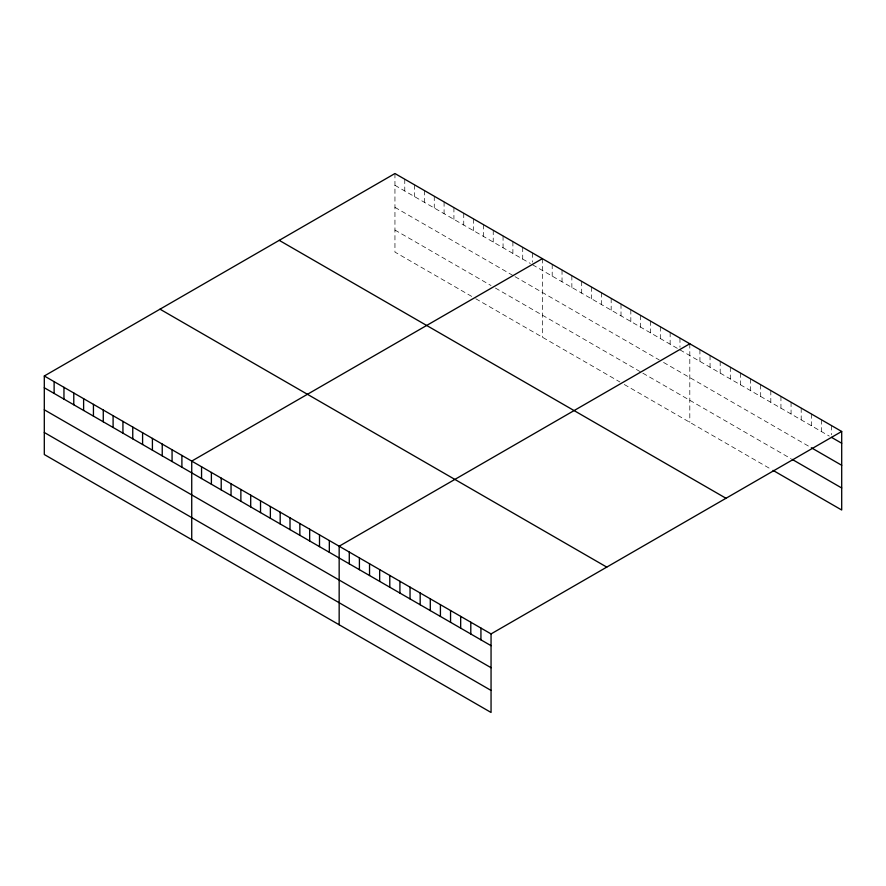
<?xml version="1.0" encoding="UTF-8"?>
<svg xmlns="http://www.w3.org/2000/svg" width="886" height="886" viewBox="0 0 886 886"><rect width="100%" height="100%" fill="white"/><g stroke="black" fill="none" stroke-linecap="round" stroke-linejoin="round"><path stroke-width="0.66" stroke-dasharray="4.43 3.32" d="M394.946 173.534L394.946 252.089L473.578 297.486M394.946 185.307L530.36 263.496M532.541 264.759L677.79 348.608M679.972 349.87L829.318 436.1M394.946 207.346L512.894 275.435M515.076 276.698L659.228 359.926M663.592 362.452L810.192 447.087M394.946 230.05L491.043 285.536M495.418 288.061L640.656 371.91M642.848 373.172L791.065 458.749M475.76 298.748L619.912 381.966M624.276 384.491L770.82 469.093M831.577 425.623L831.577 434.782M821.444 419.776L821.444 431.548M811.321 413.928L811.321 425.701M801.199 408.081L801.199 419.853M791.065 402.233L791.065 414.006M780.943 396.396L780.943 408.158M770.82 390.549L770.82 402.322M760.686 384.701L760.686 396.474M750.564 378.854L750.564 390.626M740.441 373.006L740.441 384.779M730.308 367.158L730.308 378.931M720.185 361.311L720.185 373.084M710.051 355.463L710.051 367.236M699.929 349.616L699.929 361.388M689.806 343.768L689.806 422.323M679.972 338.098L679.972 347.257M670.148 332.427L670.148 344.2M660.314 326.746L660.314 338.518M650.49 321.075L650.49 332.848M640.656 315.405L640.656 327.178M630.832 309.723L630.832 321.496M621.008 304.053L621.008 315.826M611.174 298.383L611.174 310.144M601.35 292.701L601.35 304.474M591.516 287.031L591.516 298.803M581.692 281.349L581.692 293.122M571.858 275.679L571.858 287.452M562.034 270.008L562.034 281.781M552.199 264.327L552.199 276.1M542.376 258.657L542.376 337.201M532.541 252.986L532.541 262.134M522.718 247.305L522.718 259.077M512.894 241.634L512.894 253.407M503.06 235.953L503.06 247.726M493.236 230.282L493.236 242.055M483.402 224.612L483.402 236.385M473.578 218.931L473.578 230.703M463.743 213.26L463.743 225.033M453.92 207.59L453.92 219.363M444.085 201.908L444.085 213.681M434.262 196.238L434.262 208.011M424.427 190.568L424.427 202.329M414.604 184.886L414.604 196.659M404.769 179.216L404.769 190.988"/><path stroke-width="1.33" d="M44.3 375.985L491.054 633.911L491.054 712.466L44.3 454.529L44.3 375.985L394.946 173.534L841.7 431.471L841.7 510.015L773.068 470.388M542.376 258.657L191.73 461.097L191.73 539.652M689.806 343.768L339.161 546.219L339.161 624.763M491.054 633.911L841.7 431.471M831.577 437.396L841.7 443.244M811.321 447.74L841.7 465.283M792.195 459.402L841.7 487.987M279.234 240.35L725.988 498.275M160.012 309.181L606.766 567.106M44.3 387.758L491.054 645.684M44.3 409.786L491.054 667.723M44.3 432.49L491.054 690.427M480.932 628.063L480.932 639.836M470.798 622.216L470.798 633.988M460.676 616.379L460.676 628.152M450.553 610.532L450.553 622.304M440.42 604.684L440.42 616.457M430.297 598.836L430.297 610.609M420.174 592.989L420.174 604.761M410.041 587.141L410.041 598.914M399.918 581.294L399.918 593.066M389.785 575.446L389.785 587.219M379.662 569.598L379.662 581.371M369.54 563.762L369.54 575.523M359.406 557.914L359.406 569.687M349.283 552.067L349.283 563.839M329.326 540.538L329.326 552.31M319.503 534.867L319.503 546.64M309.668 529.197L309.668 540.969M299.845 523.515L299.845 535.288M290.01 517.845L290.01 529.618M280.186 512.174L280.186 523.947M270.363 506.493L270.363 518.266M260.528 500.823L260.528 512.595M250.705 495.141L250.705 506.914M240.87 489.471L240.87 501.243M231.047 483.8L231.047 495.573M221.212 478.119L221.212 489.892M211.389 472.448L211.389 484.221M201.554 466.778L201.554 478.551M181.896 455.426L181.896 467.199M172.072 449.756L172.072 461.517M162.238 444.074L162.238 455.847M152.414 438.404L152.414 450.177M142.591 432.722L142.591 444.495M132.756 427.052L132.756 438.825M122.932 421.382L122.932 433.154M113.098 415.7L113.098 427.473M103.274 410.03L103.274 421.802M93.44 404.359L93.44 416.132M83.616 398.678L83.616 410.451M73.782 393.007L73.782 404.78M63.958 387.326L63.958 399.099M54.124 381.656L54.124 393.428"/></g></svg>
